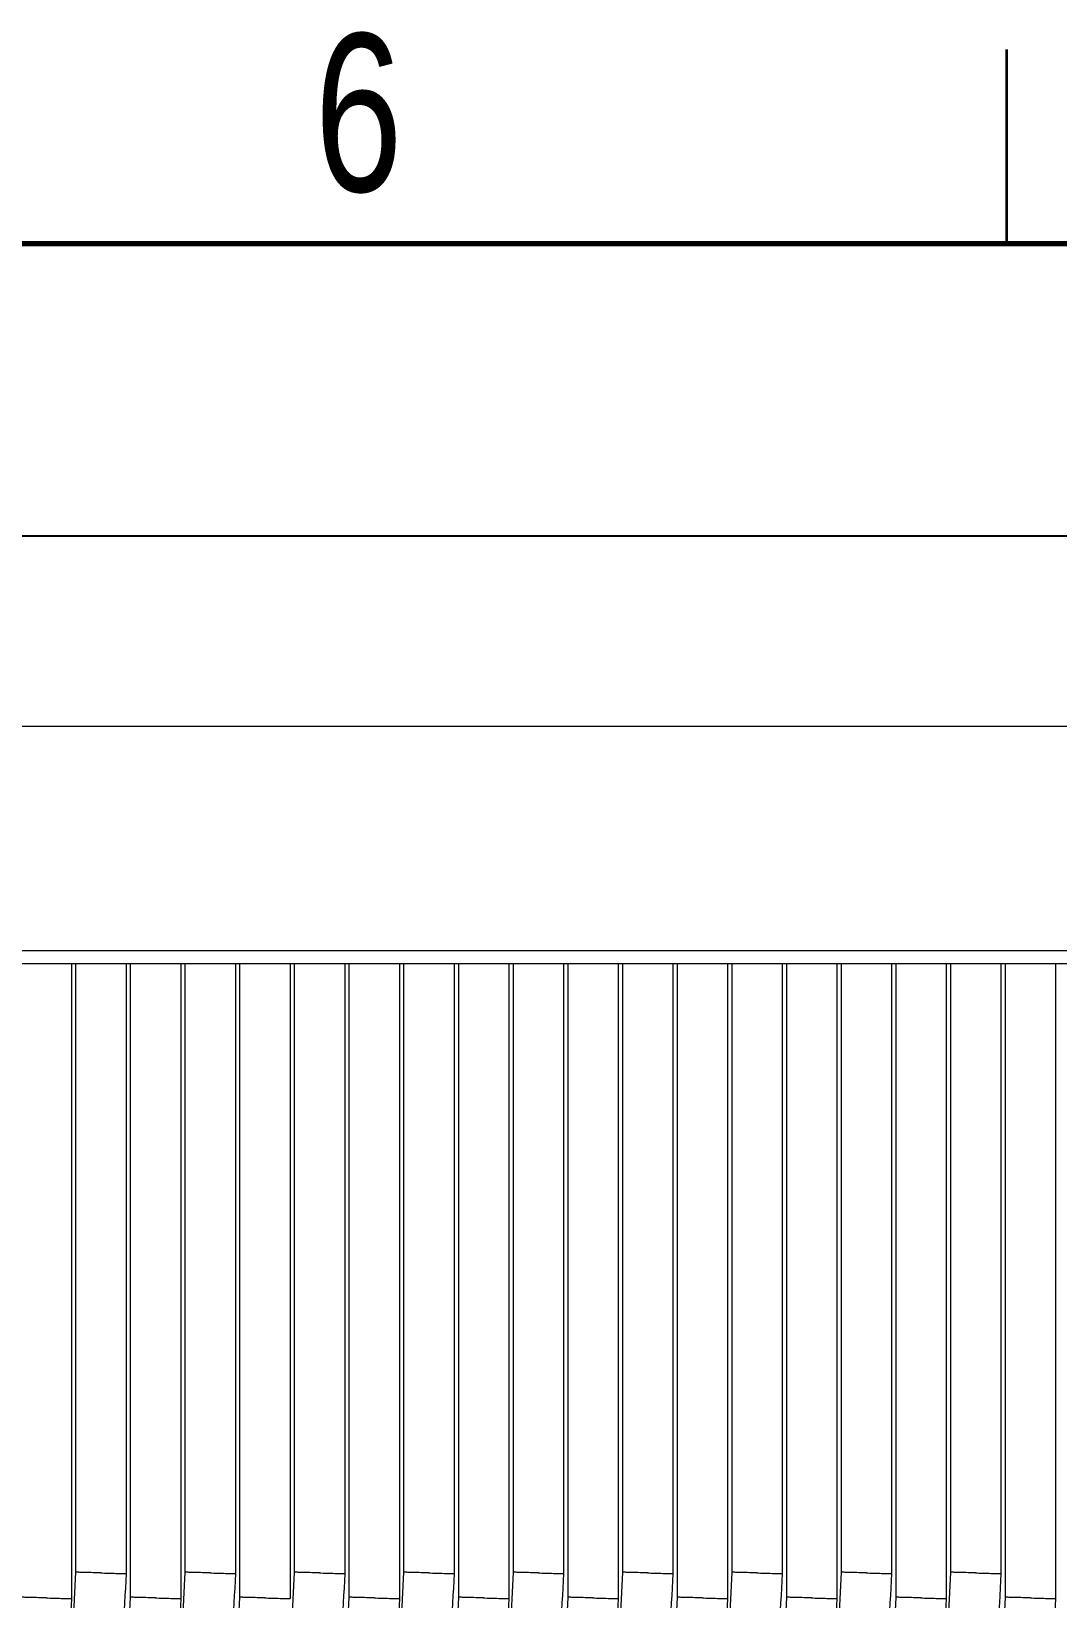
# Model space of a CAD drawing. Header units: millimetres. Extents: x 1601 to 1945, y 1403 to 1645.
# Drawn here: x 1700.4 to 1733.3, y 1595.3 to 1645.4 of the extents above; entities that cross this region are included whole.
import ezdxf

# ---------------------------------------------------------------- set-up
doc = ezdxf.new("R2010")
doc.units = ezdxf.units.MM
doc.styles.add('SLDTEXTSTYLE0', font='TXT', dxfattribs={"width": 0.75})
doc.dimstyles.new('SLDDIMSTYLE0', dxfattribs={"dimtxt": 2.38125, "dimasz": 1.5, "dimexe": 0, "dimexo": 0.0625, "dimgap": 0.595312, "dimtad": 1, "dimdec": 0, "dimlfac": 10, "dimrnd": 1e-09, "dimzin": 12, "dimdsep": 46, "dimtxsty": 'SLDTEXTSTYLE0', "dimsah": 1, "dimcen": 0.09, "dimadec": 0, "dimazin": 3, "dimtfac": 1, "dimtdec": 0, "dimtofl": 0, "dimtmove": 0, "dimatfit": 3, "dimfxl": 1, "dimfrac": 2, "dimtolj": 1, "dimtzin": 12, "dimarcsym": 0})

# ---------------------------------------------------------------- blocks, each defined once
blk = doc.blocks.new('*D52')
at = {"color": 0, "lineweight": -2, "transparency": 16777216}
for p, q in [((1626.075, 1615.658), (1626.075, 1629.276)), ((1746.175, 1629.276), (1627.575, 1629.276)), ((1747.675, 1623.258), (1747.675, 1629.276))]:
    blk.add_line(p, q, dxfattribs=at)
at = {"color": 0, "transparency": 16777216}
for points in [[(1627.575, 1629.526), (1627.575, 1629.026), (1626.075, 1629.276)], [(1746.175, 1629.526), (1746.175, 1629.026), (1747.675, 1629.276)]]:
    blk.add_solid(points, dxfattribs=at)
at = {"layer": 'Defpoints', "color": 0, "transparency": 16777216}
for p in [(1626.075, 1629.276), (1747.675, 1623.196), (1626.075, 1615.596)]:
    blk.add_point(p, dxfattribs=at)
at = {"color": 0, "lineweight": 20, "transparency": 16777216, "insert": (1686.851, 1632.253), "char_height": 2.3813, "attachment_point": 2, "style": 'SLDTEXTSTYLE0'}
blk.add_mtext('\\A1;W', dxfattribs=at)

msp = doc.modelspace()

# ---------------------------------------------------------------- linework, layer by layer
at = {"color": 7, "linetype": 'Continuous', "lineweight": 35}
msp.add_line((1731.622, 1638.636), (1731.622, 1644.845), dxfattribs=at)
at = {"color": 7, "linetype": 'Continuous', "lineweight": 70}
msp.add_line((1607.432, 1638.636), (1938.605, 1638.636), dxfattribs=at)
at = {"lineweight": 20}
for p, q in [((1626.075, 1623.196), (1746.375, 1623.196)), ((1633.675, 1616.016), (1740.075, 1616.016)), ((1633.675, 1615.596), (1740.075, 1615.596)), ((1701.683, 1615.596), (1701.683, 1595.272)), ((1701.817, 1615.596), (1701.817, 1596.118)), ((1703.433, 1615.596), (1703.433, 1596.072)), ((1703.567, 1615.596), (1703.567, 1595.318)), ((1705.183, 1615.596), (1705.183, 1595.272)), ((1705.317, 1615.596), (1705.317, 1596.118)), ((1706.933, 1615.596), (1706.933, 1596.072)), ((1707.067, 1615.596), (1707.067, 1595.318)), ((1708.683, 1615.596), (1708.683, 1595.272)), ((1708.817, 1615.596), (1708.817, 1596.118)), ((1710.433, 1615.596), (1710.433, 1596.072)), ((1710.567, 1615.596), (1710.567, 1595.318)), ((1712.183, 1615.596), (1712.183, 1595.272)), ((1712.317, 1615.596), (1712.317, 1596.118)), ((1713.933, 1615.596), (1713.933, 1596.072)), ((1714.067, 1615.596), (1714.067, 1595.318)), ((1715.683, 1615.596), (1715.683, 1595.272)), ((1715.817, 1615.596), (1715.817, 1596.118)), ((1717.433, 1615.596), (1717.433, 1596.072)), ((1717.567, 1615.596), (1717.567, 1595.318)), ((1719.183, 1615.596), (1719.183, 1595.272)), ((1719.317, 1615.596), (1719.317, 1596.118)), ((1720.933, 1615.596), (1720.933, 1596.072)), ((1721.067, 1615.596), (1721.067, 1595.318)), ((1722.683, 1615.596), (1722.683, 1595.272)), ((1722.817, 1615.596), (1722.817, 1596.118)), ((1724.433, 1615.596), (1724.433, 1596.072)), ((1724.567, 1615.596), (1724.567, 1595.318)), ((1726.183, 1615.596), (1726.183, 1595.272)), ((1726.317, 1615.596), (1726.317, 1596.118)), ((1727.933, 1615.596), (1727.933, 1596.072)), ((1728.067, 1615.596), (1728.067, 1595.318)), ((1729.683, 1615.596), (1729.683, 1595.272)), ((1729.817, 1615.596), (1729.817, 1596.118)), ((1731.433, 1615.596), (1731.433, 1596.072)), ((1731.567, 1615.596), (1731.567, 1595.318)), ((1733.183, 1615.596), (1733.183, 1595.272))]:
    msp.add_line(p, q, dxfattribs=at)
at = {"lineweight": 20, "flags": 128}
for points in [[(1701.817, 1596.118), (1701.403, 1587.793), (1701.107, 1579.463), (1700.93, 1571.13), (1700.87, 1562.796), (1700.93, 1554.461), (1701.107, 1546.128), (1701.403, 1537.799), (1701.817, 1529.474)], [(1705.317, 1596.118), (1704.903, 1587.793), (1704.607, 1579.463), (1704.43, 1571.13), (1704.37, 1562.796), (1704.43, 1554.461), (1704.607, 1546.128), (1704.903, 1537.799), (1705.317, 1529.474)], [(1708.817, 1596.118), (1708.403, 1587.793), (1708.107, 1579.463), (1707.93, 1571.13), (1707.87, 1562.796), (1707.93, 1554.461), (1708.107, 1546.128), (1708.403, 1537.799), (1708.817, 1529.474)], [(1712.317, 1596.118), (1711.903, 1587.793), (1711.607, 1579.463), (1711.43, 1571.13), (1711.37, 1562.796), (1711.43, 1554.461), (1711.607, 1546.128), (1711.903, 1537.799), (1712.317, 1529.474)], [(1715.817, 1596.118), (1715.403, 1587.793), (1715.107, 1579.463), (1714.93, 1571.13), (1714.87, 1562.796), (1714.93, 1554.461), (1715.107, 1546.128), (1715.403, 1537.799), (1715.817, 1529.474)], [(1719.317, 1596.118), (1718.903, 1587.793), (1718.607, 1579.463), (1718.43, 1571.13), (1718.37, 1562.796), (1718.43, 1554.461), (1718.607, 1546.128), (1718.903, 1537.799), (1719.317, 1529.474)], [(1722.817, 1596.118), (1722.403, 1587.793), (1722.107, 1579.463), (1721.93, 1571.13), (1721.87, 1562.796), (1721.93, 1554.461), (1722.107, 1546.128), (1722.403, 1537.799), (1722.817, 1529.474)], [(1726.317, 1596.118), (1725.903, 1587.793), (1725.607, 1579.463), (1725.43, 1571.13), (1725.37, 1562.796), (1725.43, 1554.461), (1725.607, 1546.128), (1725.903, 1537.799), (1726.317, 1529.474)], [(1729.817, 1596.118), (1729.403, 1587.793), (1729.107, 1579.463), (1728.93, 1571.13), (1728.87, 1562.796), (1728.93, 1554.461), (1729.107, 1546.128), (1729.403, 1537.799), (1729.817, 1529.474)], [(1703.567, 1595.318), (1703.153, 1586.993), (1702.857, 1578.663), (1702.68, 1570.33), (1702.62, 1561.996), (1702.68, 1553.661), (1702.857, 1545.328), (1703.153, 1536.999), (1703.567, 1528.674)], [(1707.067, 1595.318), (1706.653, 1586.993), (1706.357, 1578.663), (1706.18, 1570.33), (1706.12, 1561.996), (1706.18, 1553.661), (1706.357, 1545.328), (1706.653, 1536.999), (1707.067, 1528.674)], [(1710.567, 1595.318), (1710.153, 1586.993), (1709.857, 1578.663), (1709.68, 1570.33), (1709.62, 1561.996), (1709.68, 1553.661), (1709.857, 1545.328), (1710.153, 1536.999), (1710.567, 1528.674)], [(1714.067, 1595.318), (1713.653, 1586.993), (1713.357, 1578.663), (1713.18, 1570.33), (1713.12, 1561.996), (1713.18, 1553.661), (1713.357, 1545.328), (1713.653, 1536.999), (1714.067, 1528.674)], [(1717.567, 1595.318), (1717.153, 1586.993), (1716.857, 1578.663), (1716.68, 1570.33), (1716.62, 1561.996), (1716.68, 1553.661), (1716.857, 1545.328), (1717.153, 1536.999), (1717.567, 1528.674)], [(1721.067, 1595.318), (1720.653, 1586.993), (1720.357, 1578.663), (1720.18, 1570.33), (1720.12, 1561.996), (1720.18, 1553.661), (1720.357, 1545.328), (1720.653, 1536.999), (1721.067, 1528.674)], [(1724.567, 1595.318), (1724.153, 1586.993), (1723.857, 1578.663), (1723.68, 1570.33), (1723.62, 1561.996), (1723.68, 1553.661), (1723.857, 1545.328), (1724.153, 1536.999), (1724.567, 1528.674)], [(1728.067, 1595.318), (1727.653, 1586.993), (1727.357, 1578.663), (1727.18, 1570.33), (1727.12, 1561.996), (1727.18, 1553.661), (1727.357, 1545.328), (1727.653, 1536.999), (1728.067, 1528.674)], [(1731.567, 1595.318), (1731.153, 1586.993), (1730.857, 1578.663), (1730.68, 1570.33), (1730.62, 1561.996), (1730.68, 1553.661), (1730.857, 1545.328), (1731.153, 1536.999), (1731.567, 1528.674)]]:
    msp.add_lwpolyline(points, dxfattribs=at)
at = {"lineweight": 20}
for points, knots in [([(1702.625, 1596.095), (1702.623, 1596.095), (1702.563, 1596.097), (1702.413, 1596.101), (1702.188, 1596.107), (1701.983, 1596.113), (1701.844, 1596.117), (1701.826, 1596.117), (1701.817, 1596.118)], [0, 0, 0, 0, 0.005967, 0.141451, 0.356227, 0.570844, 0.78542, 1, 1, 1, 1]), ([(1703.433, 1596.072), (1703.301, 1593.589), (1703.037, 1588.624), (1702.76, 1581.171), (1702.572, 1573.716), (1702.481, 1566.258), (1702.484, 1558.845), (1702.58, 1551.476), (1702.769, 1544.154), (1703.043, 1536.834), (1703.303, 1531.958), (1703.433, 1529.52)], [0, 0, 0, 0, 0.112002, 0.224001, 0.336, 0.448, 0.56, 0.669999, 0.779999, 0.889998, 1, 1, 1, 1]), ([(1702.625, 1596.095), (1702.628, 1596.095), (1702.643, 1596.094), (1702.748, 1596.091), (1702.895, 1596.087), (1703.096, 1596.081), (1703.267, 1596.076), (1703.406, 1596.073), (1703.424, 1596.072), (1703.433, 1596.072)], [0, 0, 0, 0, 0.005967, 0.035464, 0.250133, 0.356312, 0.5709, 0.785448, 1, 1, 1, 1]), ([(1706.125, 1596.095), (1706.123, 1596.095), (1706.063, 1596.097), (1705.913, 1596.101), (1705.688, 1596.107), (1705.483, 1596.113), (1705.344, 1596.117), (1705.326, 1596.117), (1705.317, 1596.118)], [0, 0, 0, 0, 0.005968, 0.141452, 0.356227, 0.570844, 0.78542, 1, 1, 1, 1]), ([(1706.933, 1596.072), (1706.801, 1593.589), (1706.537, 1588.624), (1706.26, 1581.171), (1706.072, 1573.716), (1705.981, 1566.258), (1705.984, 1558.845), (1706.08, 1551.476), (1706.269, 1544.154), (1706.543, 1536.834), (1706.803, 1531.958), (1706.933, 1529.52)], [0, 0, 0, 0, 0.112002, 0.224001, 0.336, 0.448, 0.56, 0.669999, 0.779999, 0.889998, 1, 1, 1, 1]), ([(1706.125, 1596.095), (1706.128, 1596.095), (1706.143, 1596.094), (1706.248, 1596.091), (1706.395, 1596.087), (1706.596, 1596.081), (1706.767, 1596.076), (1706.906, 1596.073), (1706.924, 1596.072), (1706.933, 1596.072)], [0, 0, 0, 0, 0.005967, 0.0354643, 0.2501331, 0.3563113, 0.5709002, 0.7854482, 1, 1, 1, 1]), ([(1709.625, 1596.095), (1709.623, 1596.095), (1709.563, 1596.097), (1709.413, 1596.101), (1709.188, 1596.107), (1708.983, 1596.113), (1708.844, 1596.117), (1708.826, 1596.117), (1708.817, 1596.118)], [0, 0, 0, 0, 0.005968, 0.141451, 0.356227, 0.570844, 0.78542, 1, 1, 1, 1]), ([(1710.433, 1596.072), (1710.301, 1593.589), (1710.037, 1588.624), (1709.76, 1581.171), (1709.572, 1573.716), (1709.481, 1566.258), (1709.484, 1558.845), (1709.58, 1551.476), (1709.769, 1544.154), (1710.043, 1536.834), (1710.303, 1531.958), (1710.433, 1529.52)], [0, 0, 0, 0, 0.112002, 0.224001, 0.336, 0.448, 0.56, 0.669999, 0.779999, 0.889998, 1, 1, 1, 1]), ([(1709.625, 1596.095), (1709.628, 1596.095), (1709.643, 1596.094), (1709.748, 1596.091), (1709.895, 1596.087), (1710.096, 1596.081), (1710.267, 1596.076), (1710.406, 1596.073), (1710.424, 1596.072), (1710.433, 1596.072)], [0, 0, 0, 0, 0.005967, 0.0354643, 0.2501331, 0.3563112, 0.5709, 0.7854481, 1, 1, 1, 1]), ([(1713.125, 1596.095), (1713.123, 1596.095), (1713.063, 1596.097), (1712.913, 1596.101), (1712.688, 1596.107), (1712.483, 1596.113), (1712.344, 1596.117), (1712.326, 1596.117), (1712.317, 1596.118)], [0, 0, 0, 0, 0.005967, 0.141451, 0.356227, 0.570844, 0.78542, 1, 1, 1, 1]), ([(1713.933, 1596.072), (1713.801, 1593.589), (1713.537, 1588.624), (1713.26, 1581.171), (1713.072, 1573.716), (1712.981, 1566.258), (1712.984, 1558.845), (1713.08, 1551.476), (1713.269, 1544.154), (1713.543, 1536.834), (1713.803, 1531.958), (1713.933, 1529.52)], [0, 0, 0, 0, 0.1120016, 0.2240007, 0.3360005, 0.4480001, 0.5599997, 0.6699995, 0.7799993, 0.8899981, 1, 1, 1, 1]), ([(1713.125, 1596.095), (1713.128, 1596.095), (1713.143, 1596.094), (1713.248, 1596.091), (1713.395, 1596.087), (1713.596, 1596.081), (1713.767, 1596.076), (1713.906, 1596.073), (1713.924, 1596.072), (1713.933, 1596.072)], [0, 0, 0, 0, 0.005967, 0.035464, 0.250133, 0.356312, 0.570901, 0.785448, 1, 1, 1, 1]), ([(1716.625, 1596.095), (1716.623, 1596.095), (1716.563, 1596.097), (1716.413, 1596.101), (1716.188, 1596.107), (1715.983, 1596.113), (1715.844, 1596.117), (1715.826, 1596.117), (1715.817, 1596.118)], [0, 0, 0, 0, 0.005968, 0.141452, 0.356228, 0.570844, 0.78542, 1, 1, 1, 1]), ([(1717.433, 1596.072), (1717.301, 1593.589), (1717.037, 1588.624), (1716.76, 1581.171), (1716.572, 1573.716), (1716.481, 1566.258), (1716.484, 1558.845), (1716.58, 1551.476), (1716.769, 1544.154), (1717.043, 1536.834), (1717.303, 1531.958), (1717.433, 1529.52)], [0, 0, 0, 0, 0.112002, 0.224001, 0.336, 0.448, 0.56, 0.669999, 0.779999, 0.889998, 1, 1, 1, 1]), ([(1716.625, 1596.095), (1716.628, 1596.095), (1716.643, 1596.094), (1716.748, 1596.091), (1716.895, 1596.087), (1717.096, 1596.081), (1717.267, 1596.076), (1717.406, 1596.073), (1717.424, 1596.072), (1717.433, 1596.072)], [0, 0, 0, 0, 0.005966, 0.035464, 0.250132, 0.356311, 0.5709, 0.785448, 1, 1, 1, 1]), ([(1720.125, 1596.095), (1720.123, 1596.095), (1720.063, 1596.097), (1719.913, 1596.101), (1719.688, 1596.107), (1719.483, 1596.113), (1719.344, 1596.117), (1719.326, 1596.117), (1719.317, 1596.118)], [0, 0, 0, 0, 0.005968, 0.141451, 0.356227, 0.570844, 0.78542, 1, 1, 1, 1]), ([(1720.933, 1596.072), (1720.801, 1593.589), (1720.537, 1588.624), (1720.26, 1581.171), (1720.072, 1573.716), (1719.981, 1566.258), (1719.984, 1558.845), (1720.08, 1551.476), (1720.269, 1544.154), (1720.543, 1536.834), (1720.803, 1531.958), (1720.933, 1529.52)], [0, 0, 0, 0, 0.112002, 0.224001, 0.336, 0.448, 0.56, 0.669999, 0.779999, 0.889998, 1, 1, 1, 1]), ([(1720.125, 1596.095), (1720.128, 1596.095), (1720.143, 1596.094), (1720.248, 1596.091), (1720.395, 1596.087), (1720.596, 1596.081), (1720.767, 1596.076), (1720.906, 1596.073), (1720.924, 1596.072), (1720.933, 1596.072)], [0, 0, 0, 0, 0.005967, 0.035463, 0.250132, 0.356311, 0.570901, 0.785448, 1, 1, 1, 1]), ([(1723.625, 1596.095), (1723.623, 1596.095), (1723.563, 1596.097), (1723.413, 1596.101), (1723.188, 1596.107), (1722.983, 1596.113), (1722.844, 1596.117), (1722.826, 1596.117), (1722.817, 1596.118)], [0, 0, 0, 0, 0.005968, 0.141451, 0.356227, 0.570844, 0.78542, 1, 1, 1, 1]), ([(1724.433, 1596.072), (1724.301, 1593.589), (1724.037, 1588.624), (1723.76, 1581.171), (1723.572, 1573.716), (1723.481, 1566.258), (1723.484, 1558.845), (1723.58, 1551.476), (1723.769, 1544.154), (1724.043, 1536.834), (1724.303, 1531.958), (1724.433, 1529.52)], [0, 0, 0, 0, 0.112002, 0.224001, 0.336, 0.448, 0.56, 0.669999, 0.779999, 0.889998, 1, 1, 1, 1]), ([(1723.625, 1596.095), (1723.628, 1596.095), (1723.643, 1596.094), (1723.748, 1596.091), (1723.895, 1596.087), (1724.096, 1596.081), (1724.267, 1596.076), (1724.406, 1596.073), (1724.424, 1596.072), (1724.433, 1596.072)], [0, 0, 0, 0, 0.005967, 0.035463, 0.250132, 0.356311, 0.570901, 0.785448, 1, 1, 1, 1]), ([(1727.125, 1596.095), (1727.123, 1596.095), (1727.063, 1596.097), (1726.913, 1596.101), (1726.688, 1596.107), (1726.483, 1596.113), (1726.344, 1596.117), (1726.326, 1596.117), (1726.317, 1596.118)], [0, 0, 0, 0, 0.005968, 0.141451, 0.356227, 0.570843, 0.78542, 1, 1, 1, 1]), ([(1727.933, 1596.072), (1727.801, 1593.589), (1727.537, 1588.624), (1727.26, 1581.171), (1727.072, 1573.716), (1726.981, 1566.258), (1726.984, 1558.845), (1727.08, 1551.476), (1727.269, 1544.154), (1727.543, 1536.834), (1727.803, 1531.958), (1727.933, 1529.52)], [0, 0, 0, 0, 0.112002, 0.224001, 0.336, 0.448, 0.56, 0.669999, 0.779999, 0.889998, 1, 1, 1, 1]), ([(1727.125, 1596.095), (1727.128, 1596.095), (1727.143, 1596.094), (1727.248, 1596.091), (1727.395, 1596.087), (1727.596, 1596.081), (1727.767, 1596.076), (1727.906, 1596.073), (1727.924, 1596.072), (1727.933, 1596.072)], [0, 0, 0, 0, 0.005967, 0.0354655, 0.2501341, 0.3563112, 0.5709008, 0.7854482, 1, 1, 1, 1]), ([(1730.625, 1596.095), (1730.623, 1596.095), (1730.563, 1596.097), (1730.413, 1596.101), (1730.188, 1596.107), (1729.983, 1596.113), (1729.844, 1596.117), (1729.826, 1596.117), (1729.817, 1596.118)], [0, 0, 0, 0, 0.005968, 0.141451, 0.356227, 0.570843, 0.78542, 1, 1, 1, 1]), ([(1731.433, 1596.072), (1731.301, 1593.589), (1731.037, 1588.624), (1730.76, 1581.171), (1730.572, 1573.716), (1730.481, 1566.258), (1730.484, 1558.845), (1730.58, 1551.476), (1730.769, 1544.154), (1731.043, 1536.834), (1731.303, 1531.958), (1731.433, 1529.52)], [0, 0, 0, 0, 0.1120016, 0.2240007, 0.3360005, 0.4480001, 0.5599997, 0.6699995, 0.7799993, 0.8899981, 1, 1, 1, 1]), ([(1730.625, 1596.095), (1730.628, 1596.095), (1730.643, 1596.094), (1730.748, 1596.091), (1730.895, 1596.087), (1731.096, 1596.081), (1731.267, 1596.076), (1731.406, 1596.073), (1731.424, 1596.072), (1731.433, 1596.072)], [0, 0, 0, 0, 0.005967, 0.0354655, 0.2501341, 0.3563112, 0.5709008, 0.7854482, 1, 1, 1, 1]), ([(1700.875, 1595.295), (1700.873, 1595.295), (1700.813, 1595.297), (1700.663, 1595.301), (1700.438, 1595.307), (1700.233, 1595.313), (1700.094, 1595.317), (1700.076, 1595.317), (1700.067, 1595.318)], [0, 0, 0, 0, 0.0059672, 0.1414525, 0.3562288, 0.5708466, 0.7854238, 1, 1, 1, 1]), ([(1701.683, 1595.272), (1701.551, 1592.789), (1701.287, 1587.824), (1701.01, 1580.371), (1700.822, 1572.916), (1700.731, 1565.458), (1700.734, 1558.045), (1700.83, 1550.676), (1701.019, 1543.354), (1701.293, 1536.034), (1701.553, 1531.158), (1701.683, 1528.72)], [0, 0, 0, 0, 0.112002, 0.224001, 0.336, 0.448, 0.56, 0.669999, 0.779999, 0.889998, 1, 1, 1, 1]), ([(1700.875, 1595.295), (1700.878, 1595.295), (1700.893, 1595.294), (1700.998, 1595.291), (1701.145, 1595.287), (1701.346, 1595.281), (1701.517, 1595.276), (1701.656, 1595.273), (1701.674, 1595.272), (1701.683, 1595.272)], [0, 0, 0, 0, 0.005966, 0.035465, 0.250134, 0.356313, 0.570903, 0.785452, 1, 1, 1, 1]), ([(1704.375, 1595.295), (1704.373, 1595.295), (1704.313, 1595.297), (1704.163, 1595.301), (1703.938, 1595.307), (1703.733, 1595.313), (1703.594, 1595.317), (1703.576, 1595.317), (1703.567, 1595.318)], [0, 0, 0, 0, 0.005967, 0.141452, 0.356229, 0.570847, 0.785424, 1, 1, 1, 1]), ([(1705.183, 1595.272), (1705.051, 1592.789), (1704.787, 1587.824), (1704.51, 1580.371), (1704.322, 1572.916), (1704.231, 1565.458), (1704.234, 1558.045), (1704.33, 1550.676), (1704.519, 1543.354), (1704.793, 1536.034), (1705.053, 1531.158), (1705.183, 1528.72)], [0, 0, 0, 0, 0.112002, 0.224001, 0.336, 0.448, 0.56, 0.669999, 0.779999, 0.889998, 1, 1, 1, 1]), ([(1704.375, 1595.295), (1704.378, 1595.295), (1704.393, 1595.294), (1704.498, 1595.291), (1704.645, 1595.287), (1704.846, 1595.281), (1705.017, 1595.276), (1705.156, 1595.273), (1705.174, 1595.272), (1705.183, 1595.272)], [0, 0, 0, 0, 0.005967, 0.035465, 0.250134, 0.356313, 0.570903, 0.785452, 1, 1, 1, 1]), ([(1707.875, 1595.295), (1707.873, 1595.295), (1707.813, 1595.297), (1707.663, 1595.301), (1707.438, 1595.307), (1707.233, 1595.313), (1707.094, 1595.317), (1707.076, 1595.317), (1707.067, 1595.318)], [0, 0, 0, 0, 0.0059678, 0.1414519, 0.3562287, 0.5708465, 0.7854237, 1, 1, 1, 1]), ([(1707.875, 1595.295), (1707.878, 1595.295), (1707.893, 1595.294), (1707.998, 1595.291), (1708.145, 1595.287), (1708.346, 1595.281), (1708.517, 1595.276), (1708.656, 1595.273), (1708.674, 1595.272), (1708.683, 1595.272)], [0, 0, 0, 0, 0.005967, 0.035465, 0.250134, 0.356313, 0.570903, 0.785452, 1, 1, 1, 1]), ([(1711.375, 1595.295), (1711.373, 1595.295), (1711.313, 1595.297), (1711.163, 1595.301), (1710.938, 1595.307), (1710.733, 1595.313), (1710.594, 1595.317), (1710.576, 1595.317), (1710.567, 1595.318)], [0, 0, 0, 0, 0.005968, 0.141452, 0.356229, 0.570847, 0.785424, 1, 1, 1, 1]), ([(1712.183, 1595.272), (1712.051, 1592.789), (1711.787, 1587.824), (1711.51, 1580.371), (1711.322, 1572.916), (1711.231, 1565.458), (1711.234, 1558.045), (1711.33, 1550.676), (1711.519, 1543.354), (1711.793, 1536.034), (1712.053, 1531.158), (1712.183, 1528.72)], [0, 0, 0, 0, 0.112002, 0.224001, 0.336, 0.448, 0.56, 0.669999, 0.779999, 0.889998, 1, 1, 1, 1]), ([(1711.375, 1595.295), (1711.378, 1595.295), (1711.393, 1595.294), (1711.498, 1595.291), (1711.645, 1595.287), (1711.846, 1595.281), (1712.017, 1595.276), (1712.156, 1595.273), (1712.174, 1595.272), (1712.183, 1595.272)], [0, 0, 0, 0, 0.005967, 0.035465, 0.250134, 0.356313, 0.570903, 0.785452, 1, 1, 1, 1]), ([(1714.875, 1595.295), (1714.873, 1595.295), (1714.813, 1595.297), (1714.663, 1595.301), (1714.438, 1595.307), (1714.233, 1595.313), (1714.094, 1595.317), (1714.076, 1595.317), (1714.067, 1595.318)], [0, 0, 0, 0, 0.005967, 0.141452, 0.356229, 0.570847, 0.785424, 1, 1, 1, 1]), ([(1715.683, 1595.272), (1715.551, 1592.789), (1715.287, 1587.824), (1715.01, 1580.371), (1714.822, 1572.916), (1714.731, 1565.458), (1714.734, 1558.045), (1714.83, 1550.676), (1715.019, 1543.354), (1715.293, 1536.034), (1715.553, 1531.158), (1715.683, 1528.72)], [0, 0, 0, 0, 0.112002, 0.224001, 0.336, 0.448, 0.56, 0.669999, 0.779999, 0.889998, 1, 1, 1, 1]), ([(1714.875, 1595.295), (1714.878, 1595.295), (1714.893, 1595.294), (1714.998, 1595.291), (1715.145, 1595.287), (1715.346, 1595.281), (1715.517, 1595.276), (1715.656, 1595.273), (1715.674, 1595.272), (1715.683, 1595.272)], [0, 0, 0, 0, 0.005967, 0.035465, 0.250134, 0.356314, 0.570904, 0.785452, 1, 1, 1, 1]), ([(1718.375, 1595.295), (1718.373, 1595.295), (1718.313, 1595.297), (1718.163, 1595.301), (1717.938, 1595.307), (1717.733, 1595.313), (1717.594, 1595.317), (1717.576, 1595.317), (1717.567, 1595.318)], [0, 0, 0, 0, 0.005968, 0.141452, 0.356228, 0.570847, 0.785424, 1, 1, 1, 1]), ([(1719.183, 1595.272), (1719.051, 1592.789), (1718.787, 1587.824), (1718.51, 1580.371), (1718.322, 1572.916), (1718.231, 1565.458), (1718.234, 1558.045), (1718.33, 1550.676), (1718.519, 1543.354), (1718.793, 1536.034), (1719.053, 1531.158), (1719.183, 1528.72)], [0, 0, 0, 0, 0.1120016, 0.2240007, 0.3360005, 0.4480001, 0.5599998, 0.6699994, 0.7799992, 0.8899981, 1, 1, 1, 1]), ([(1718.375, 1595.295), (1718.378, 1595.295), (1718.393, 1595.294), (1718.498, 1595.291), (1718.645, 1595.287), (1718.846, 1595.281), (1719.017, 1595.276), (1719.156, 1595.273), (1719.174, 1595.272), (1719.183, 1595.272)], [0, 0, 0, 0, 0.005967, 0.035466, 0.250135, 0.356313, 0.570904, 0.785452, 1, 1, 1, 1]), ([(1721.875, 1595.295), (1721.873, 1595.295), (1721.813, 1595.297), (1721.663, 1595.301), (1721.438, 1595.307), (1721.233, 1595.313), (1721.094, 1595.317), (1721.076, 1595.317), (1721.067, 1595.318)], [0, 0, 0, 0, 0.005965, 0.141452, 0.356229, 0.570846, 0.785424, 1, 1, 1, 1]), ([(1722.683, 1595.272), (1722.551, 1592.789), (1722.287, 1587.824), (1722.01, 1580.371), (1721.822, 1572.916), (1721.731, 1565.458), (1721.734, 1558.045), (1721.83, 1550.676), (1722.019, 1543.354), (1722.293, 1536.034), (1722.553, 1531.158), (1722.683, 1528.72)], [0, 0, 0, 0, 0.1120016, 0.2240007, 0.3360005, 0.4480001, 0.5599998, 0.6699994, 0.7799992, 0.8899981, 1, 1, 1, 1]), ([(1721.875, 1595.295), (1721.878, 1595.295), (1721.893, 1595.294), (1721.998, 1595.291), (1722.145, 1595.287), (1722.346, 1595.281), (1722.517, 1595.276), (1722.656, 1595.273), (1722.674, 1595.272), (1722.683, 1595.272)], [0, 0, 0, 0, 0.005967, 0.035466, 0.250135, 0.356315, 0.570904, 0.785452, 1, 1, 1, 1]), ([(1725.375, 1595.295), (1725.373, 1595.295), (1725.313, 1595.297), (1725.163, 1595.301), (1724.938, 1595.307), (1724.733, 1595.313), (1724.594, 1595.317), (1724.576, 1595.317), (1724.567, 1595.318)], [0, 0, 0, 0, 0.005968, 0.141454, 0.356229, 0.570847, 0.785424, 1, 1, 1, 1]), ([(1726.183, 1595.272), (1726.051, 1592.789), (1725.787, 1587.824), (1725.51, 1580.371), (1725.322, 1572.916), (1725.231, 1565.458), (1725.234, 1558.045), (1725.33, 1550.676), (1725.519, 1543.354), (1725.793, 1536.034), (1726.053, 1531.158), (1726.183, 1528.72)], [0, 0, 0, 0, 0.112002, 0.224001, 0.336, 0.448, 0.56, 0.669999, 0.779999, 0.889998, 1, 1, 1, 1]), ([(1725.375, 1595.295), (1725.378, 1595.295), (1725.393, 1595.294), (1725.498, 1595.291), (1725.645, 1595.287), (1725.846, 1595.281), (1726.017, 1595.276), (1726.156, 1595.273), (1726.174, 1595.272), (1726.183, 1595.272)], [0, 0, 0, 0, 0.005965, 0.035463, 0.250133, 0.356313, 0.570902, 0.785452, 1, 1, 1, 1]), ([(1728.875, 1595.295), (1728.873, 1595.295), (1728.813, 1595.297), (1728.663, 1595.301), (1728.438, 1595.307), (1728.233, 1595.313), (1728.094, 1595.317), (1728.076, 1595.317), (1728.067, 1595.318)], [0, 0, 0, 0, 0.005968, 0.141454, 0.356229, 0.570847, 0.785424, 1, 1, 1, 1]), ([(1729.683, 1595.272), (1729.551, 1592.789), (1729.287, 1587.824), (1729.01, 1580.371), (1728.822, 1572.916), (1728.731, 1565.458), (1728.734, 1558.045), (1728.83, 1550.676), (1729.019, 1543.354), (1729.293, 1536.034), (1729.553, 1531.158), (1729.683, 1528.72)], [0, 0, 0, 0, 0.112002, 0.224001, 0.336, 0.448, 0.56, 0.669999, 0.779999, 0.889998, 1, 1, 1, 1]), ([(1728.875, 1595.295), (1728.878, 1595.295), (1728.893, 1595.294), (1728.998, 1595.291), (1729.145, 1595.287), (1729.346, 1595.281), (1729.517, 1595.276), (1729.656, 1595.273), (1729.674, 1595.272), (1729.683, 1595.272)], [0, 0, 0, 0, 0.005967, 0.035463, 0.250133, 0.356313, 0.570902, 0.785452, 1, 1, 1, 1]), ([(1732.375, 1595.295), (1732.373, 1595.295), (1732.313, 1595.297), (1732.163, 1595.301), (1731.938, 1595.307), (1731.733, 1595.313), (1731.594, 1595.317), (1731.576, 1595.317), (1731.567, 1595.318)], [0, 0, 0, 0, 0.0059678, 0.1414519, 0.3562286, 0.5708472, 0.7854237, 1, 1, 1, 1]), ([(1733.183, 1595.272), (1733.051, 1592.789), (1732.787, 1587.824), (1732.51, 1580.371), (1732.322, 1572.916), (1732.231, 1565.458), (1732.234, 1558.045), (1732.33, 1550.676), (1732.519, 1543.354), (1732.793, 1536.034), (1733.053, 1531.158), (1733.183, 1528.72)], [0, 0, 0, 0, 0.112002, 0.224001, 0.336, 0.448, 0.56, 0.669999, 0.779999, 0.889998, 1, 1, 1, 1]), ([(1732.375, 1595.295), (1732.378, 1595.295), (1732.393, 1595.294), (1732.498, 1595.291), (1732.645, 1595.287), (1732.846, 1595.281), (1733.017, 1595.276), (1733.156, 1595.273), (1733.174, 1595.272), (1733.183, 1595.272)], [0, 0, 0, 0, 0.005967, 0.035463, 0.250133, 0.356313, 0.570902, 0.785452, 1, 1, 1, 1])]:
    msp.add_open_spline(points, degree=3, knots=knots, dxfattribs=at)

# ---------------------------------------------------------------- texts
at = {"color": 7, "linetype": 'Continuous', "lineweight": 0, "insert": (1710.873, 1645.353), "char_height": 5.047, "attachment_point": 2, "style": 'SLDTEXTSTYLE0'}
msp.add_mtext('6', dxfattribs=at)

# ---------------------------------------------------------------- dimensions: what is measured, and where the dimension line sits
at = {"lineweight": 20}
dim = msp.add_linear_dim(base=(1626.075, 1629.276), p1=(1747.675, 1623.196), p2=(1626.075, 1615.596), text='W', dimstyle='SLDDIMSTYLE0', dxfattribs=at)
dim.commit()
dim.dimension.update_dxf_attribs({"geometry": '*D52', "text_midpoint": (1686.851, 1629.276), "dimtype": 160})

doc.saveas('drawing.dxf')
